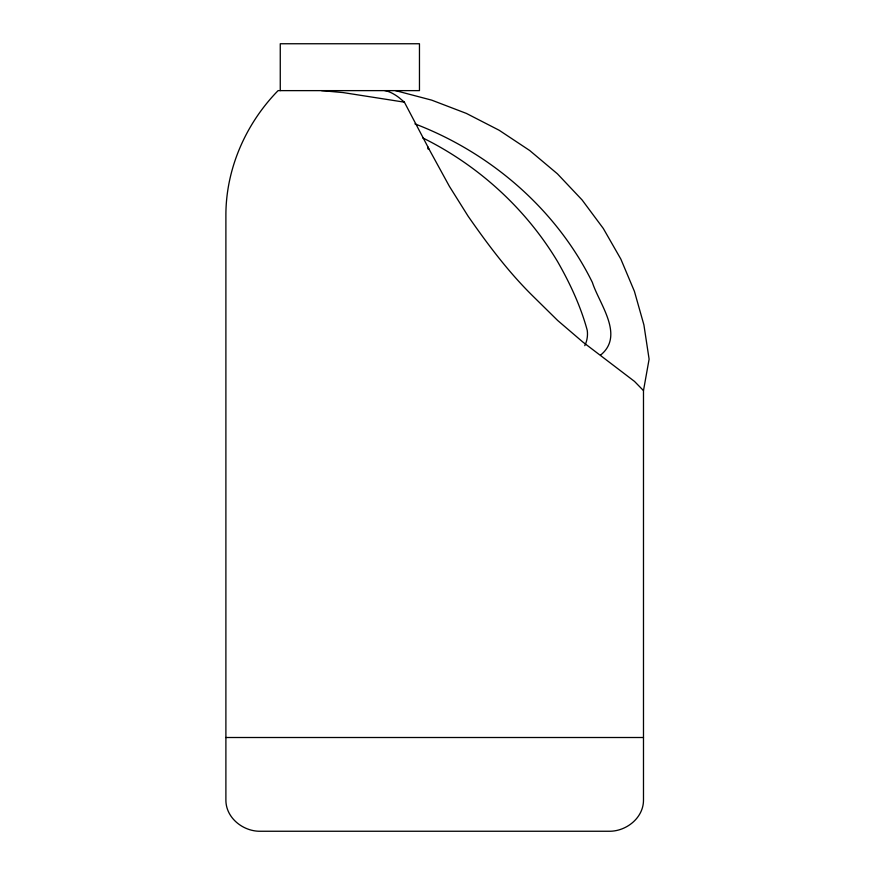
<?xml version="1.0" encoding="UTF-8"?>
<svg xmlns="http://www.w3.org/2000/svg" width="875" height="875" viewBox="0 0 875 875"><rect width="100%" height="100%" fill="white"/><g stroke="black" fill="none" stroke-linecap="round" stroke-linejoin="round"><path stroke-width="1.31" d="M384.781 90.628L385.667 90.77A229.338 57.116 72.7 0 1 399.372 97.902L404.381 102.167L427.897 146.902L427.864 148.87L428.892 148.87L449.378 186.309L468.07 216.136C487.67 244.278 508.255 271.841 532.777 295.958L557.648 320.458L582.816 342.016L634.484 381.391L643.486 390.611L643.486 800.002C643.606 818.037 625.931 831.72 608.683 831.25L260.684 831.25C243.447 831.72 225.772 818.037 225.892 800.002L225.892 215.622C225.75 169.127 245.711 123.681 278.086 90.628L419.464 90.628L419.464 43.75L280.262 43.75L280.262 90.628M584.784 345.669C587.092 340.922 587.978 335.53 587.234 330.291C580.639 306.108 569.942 283.194 557.517 261.483C525.678 208.458 478.133 165.222 422.713 137.889M600.622 355.053C624.837 335.442 599.178 303.844 592.386 282.45C556.358 209.344 490.689 152.83 414.925 123.878M643.486 390.611L649.108 359.155L643.902 324.877L634.43 291.386L620.856 259.109L603.323 228.495L582.094 199.948L557.43 173.83L529.681 150.5L499.188 130.277L466.375 113.411L431.67 100.133L395.544 90.628M225.892 737.505L643.486 737.505M321.519 90.628L343.186 92.586L404.381 102.167M427.897 146.902L428.892 148.87"/></g></svg>
